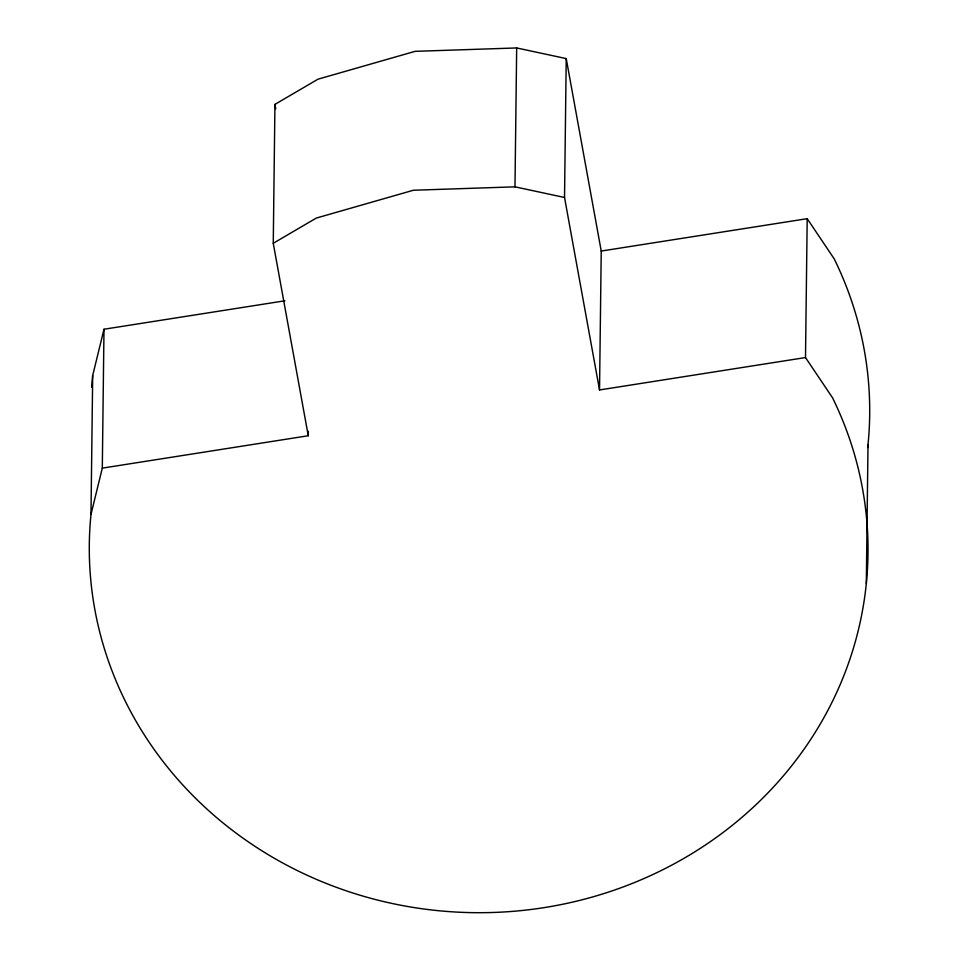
<?xml version="1.0" encoding="UTF-8"?>
<svg xmlns="http://www.w3.org/2000/svg" width="959" height="959" viewBox="0 0 959 959"><rect width="100%" height="100%" fill="white"/><g stroke="black" fill="none" stroke-linecap="round" stroke-linejoin="round"><path stroke-width="1.44" d="M805.5 357.563L599.531 389.953L601.233 251.054L807.202 218.676L805.5 357.563L832.544 397.805A389.366 363.749 0.7 0 1 543.897 907.658A389.366 363.749 0.7 0 1 90.985 514.408L92.687 375.508L103.992 329.237L284.943 300.79M90.985 514.408L102.301 468.136L103.992 329.237M102.301 468.136L308.259 435.746L273.255 243.274L274.945 104.387L317.98 79.189L415.103 51.342L516.673 47.95L566.23 58.595L601.233 251.054M308.259 435.746L308.318 431.262M599.531 389.953L564.527 197.482L514.983 186.837L516.673 47.95M564.527 197.482L566.23 58.595M866.313 583.492L868.015 444.592M273.255 243.274L316.278 218.077L413.413 190.242L514.983 186.837M807.202 218.676L834.234 258.918A389.366 363.749 0.7 0 1 867.703 447.529M274.945 104.387L275.748 108.799M91.716 387.292A389.366 363.749 0.7 0 1 92.687 375.508"/></g></svg>
